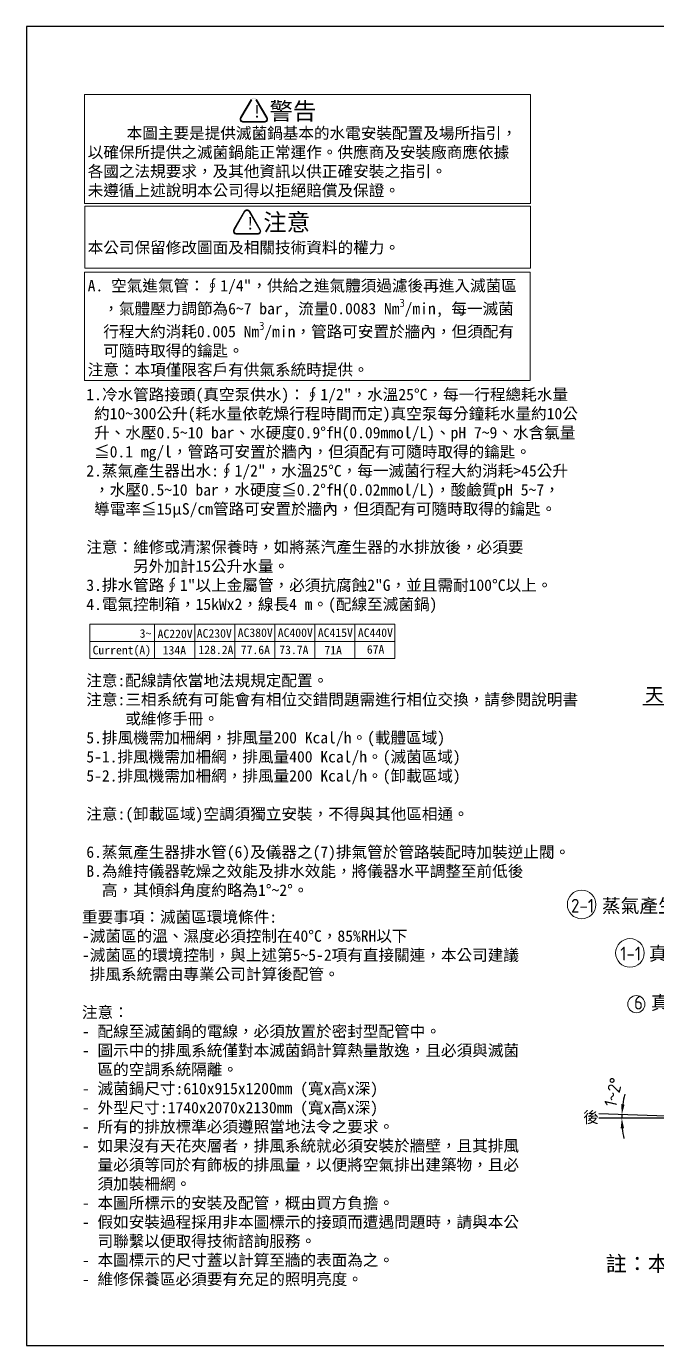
# Model space of a CAD drawing. Header units: millimetres. Extents: x 0 to 16408, y 0 to 11536.
# Drawn here: x 0 to 5506, y 0 to 11536 of the extents above; entities that cross this region are included whole.
import ezdxf

# ---------------------------------------------------------------- set-up
doc = ezdxf.new("R2010")
doc.units = ezdxf.units.MM
doc.header["$MEASUREMENT"] = 0
doc.layers.get('0').update_dxf_attribs({"lineweight": 25})
doc.layers.add('D', color=3, linetype='Continuous', lineweight=13)
doc.styles.get("Standard").update_dxf_attribs({"font": 'KAIU.TTF'})
doc.styles.add('STU25', font='isocp2.shx')
doc.dimstyles.new('STU25$2', dxfattribs={"dimscale": 8, "dimtxt": 2.5, "dimasz": 2, "dimexe": 0.6, "dimexo": 1, "dimgap": 1, "dimtad": 1, "dimdec": 0, "dimdsep": 46, "dimtxsty": 'STU25', "dimcen": 2, "dimazin": 2, "dimtfac": 1, "dimtdec": 0, "dimtmove": 0, "dimatfit": 3, "dimfxl": 0, "dimtolj": 1, "dimtzin": 12, "dimarcsym": 0})
doc.dimstyles.new('STU25$7', dxfattribs={"dimscale": 50, "dimtxt": 2.5, "dimasz": 2, "dimexe": 1.25, "dimexo": 0.625, "dimgap": 1, "dimtad": 0, "dimdec": 4, "dimdsep": 46, "dimtxsty": 'STU25', "dimcen": 2.5, "dimazin": 2, "dimtfac": 1, "dimtdec": 4, "dimtmove": 0, "dimatfit": 3, "dimfxl": 0, "dimtolj": 1, "dimtzin": 0, "dimarcsym": 0})

# ---------------------------------------------------------------- blocks, each defined once
blk = doc.blocks.new('*D29')
at = {"layer": 'D', "color": 0, "lineweight": -2}
for start, end in [(166.2581, 172.1291), (178, 180), (185.8709, 191.7419)]:
    blk.add_arc((6081, 1989), 879, start, end, dxfattribs=at)
at = {"layer": 'D', "color": 0}
for points in [[(5196, 2111), (5226, 2108), (5203, 2020)], [(5222, 1900), (5192, 1899), (5202, 1989)]]:
    blk.add_solid(points, dxfattribs=at)
at = {"layer": 'Defpoints', "color": 0}
for p in [(5000, 1989), (5001, 2027), (5203, 1999), (6081, 1989), (6081, 1989)]:
    blk.add_point(p, dxfattribs=at)
at = {"layer": 'D', "color": 0, "insert": (5044, 2105), "char_height": 112.5, "attachment_point": 1, "rotation": 76.8196, "style": 'STU25'}
blk.add_mtext('1{\\f標楷體|b0|i0|c136|p65;~}2%%d', dxfattribs=at)

msp = doc.modelspace()

# ---------------------------------------------------------------- hatches: boundary and pattern name
at = {"layer": 'D'}
h = msp.add_hatch(color=11, dxfattribs=at)
edge = h.paths.add_edge_path()
edge.add_line((1963.571, 10897.849), (1871.384, 10738.175))
edge.add_arc((1894.766, 10724.675), 27, 149.9999999, 270)
edge.add_line((1894.766, 10697.675), (2079.142, 10697.675))
edge.add_arc((2079.142, 10724.675), 27, 270, 389.9999999)
edge.add_line((2102.525, 10738.175), (2010.337, 10897.849))
edge.add_arc((1986.954, 10884.349), 27, 30, 150)
edge = h.paths.add_edge_path(flags=16)
edge.add_arc((1986.954, 10884.349), 21.6, 30, 150)
edge.add_line((1968.248, 10895.149), (1876.06, 10735.475))
edge.add_arc((1894.766, 10724.675), 21.6, 149.9999999, 270)
edge.add_line((1894.766, 10703.075), (2079.142, 10703.075))
edge.add_arc((2079.142, 10724.675), 21.6, 270, 389.9999999)
edge.add_line((2097.848, 10735.475), (2005.66, 10895.149))
h = msp.add_hatch(color=11, dxfattribs=at)
edge = h.paths.add_edge_path()
edge.add_ellipse((1835.609, 9745.551), major_axis=(27, 0), ratio=1, start_angle=149.9999999, end_angle=270)
edge.add_line((1835.609, 9718.551), (2019.984, 9718.551))
edge.add_ellipse((2019.984, 9745.551), major_axis=(27, 0), ratio=1, start_angle=270, end_angle=389.9999999)
edge.add_line((2043.367, 9759.051), (1951.179, 9918.724))
edge.add_ellipse((1927.796, 9905.224), major_axis=(27, 0), ratio=1, start_angle=30, end_angle=150)
edge.add_line((1904.414, 9918.724), (1812.226, 9759.051))
edge = h.paths.add_edge_path(flags=16)
edge.add_ellipse((1835.609, 9745.551), major_axis=(21.6, 0), ratio=1, start_angle=149.9999999, end_angle=270)
edge.add_line((1835.609, 9723.951), (2019.984, 9723.951))
edge.add_ellipse((2019.984, 9745.551), major_axis=(21.6, 0), ratio=1, start_angle=270, end_angle=389.9999999)
edge.add_line((2038.69, 9756.351), (1946.503, 9916.024))
edge.add_ellipse((1927.796, 9905.224), major_axis=(21.6, 0), ratio=1, start_angle=30, end_angle=150)
edge.add_line((1909.09, 9916.024), (1816.903, 9756.351))

# ---------------------------------------------------------------- linework, layer by layer
at = {"linetype": 'Continuous'}
for q in [(4999.998, 1989.238), (5000.656, 2026.971)]:
    msp.add_line((6081.198, 1989.238), q, dxfattribs=at)
at = {"layer": 'D', "color": 11}
for p, q in [((1963.571, 10897.849), (1871.384, 10738.175)), ((1968.248, 10895.149), (1876.06, 10735.475)), ((2005.66, 10895.149), (2097.848, 10735.475)), ((2010.337, 10897.849), (2102.525, 10738.175)), ((1894.766, 10703.075), (2079.142, 10703.075)), ((1894.766, 10697.675), (2079.142, 10697.675)), ((1904.414, 9918.724), (1812.226, 9759.051)), ((1909.09, 9916.024), (1816.903, 9756.351)), ((1946.503, 9916.024), (2038.69, 9756.351)), ((1951.179, 9918.724), (2043.367, 9759.051)), ((1835.609, 9723.951), (2019.984, 9723.951)), ((1835.609, 9718.551), (2019.984, 9718.551))]:
    msp.add_line(p, q, dxfattribs=at)
at = {"layer": 'D'}
for p, q in [((554.863, 6307.244), (3220.202, 6307.244)), ((554.863, 6307.244), (554.863, 6007.244)), ((1120.202, 6307.244), (1120.202, 6007.244)), ((1470.202, 6307.244), (1470.202, 6007.244)), ((1820.202, 6307.244), (1820.202, 6007.244)), ((2170.202, 6307.244), (2170.202, 6007.244)), ((2520.202, 6307.244), (2520.202, 6007.244)), ((2870.202, 6307.244), (2870.202, 6007.244)), ((3220.202, 6307.244), (3220.202, 6007.244)), ((554.863, 6157.244), (3220.202, 6157.244)), ((554.863, 6007.244), (3220.202, 6007.244))]:
    msp.add_line(p, q, dxfattribs=at)
at = {"layer": 'D', "color": 11}
for points in [[(508.358, 10939.459), (4403.645, 10939.459), (4403.645, 9988.026), (508.358, 9988.026)], [(509.527, 9964.549), (4403.645, 9964.549), (4403.645, 9422.109), (509.527, 9422.109)], [(508.358, 9386.19), (4402.476, 9386.19), (4402.476, 8440.813), (508.358, 8440.813)]]:
    msp.add_lwpolyline(points, close=True, dxfattribs=at)
at = {"layer": 'D'}
for centre, radius in [((4851.136, 3857.408), 125), ((5273.055, 3433.971), 125), ((5329.07, 2986.032), 75)]:
    msp.add_circle(centre, radius, dxfattribs=at)
at = {"layer": 'D', "color": 11}
for centre, radius, start, end in [((1894.766, 10724.675), 27, 149.9999999, 270), ((1894.766, 10724.675), 21.6, 149.9999999, 270), ((2079.142, 10724.675), 27, 270, 29.9999999), ((2079.142, 10724.675), 21.6, 270, 29.9999999), ((1927.796, 9905.224), 27, 30, 150), ((1927.796, 9905.224), 21.6, 30, 150), ((1835.609, 9745.551), 27, 149.9999999, 270), ((1835.609, 9745.551), 21.6, 149.9999999, 270), ((2019.984, 9745.551), 27, 270, 29.9999999), ((2019.984, 9745.551), 21.6, 270, 29.9999999)]:
    msp.add_arc(centre, radius, start, end, dxfattribs=at)
at = {"layer": 'Defpoints', "color": 6}
msp.add_lwpolyline([(0, 11536), (0, 0), (16408, 0), (16408, 11536)], close=True, dxfattribs=at)

# ---------------------------------------------------------------- texts
at = {"insert": (5060.838, 784.032), "char_height": 135.00867, "attachment_point": 1, "style": 'STU25'}
msp.add_mtext('{\\f標楷體|b0|i0|c136|p65;註：本零件及其用料均須符合}RoHS{\\f標楷體|b0|i0|c136|p65;指令。}', dxfattribs=at)
at = {"layer": 'D', "color": 11, "attachment_point": 1, "style": 'STU25'}
for s, insert, char_height in [('{\\f標楷體|b0|i0|c136|p65;!}', (1977.979, 10846.841), 108), ('{\\f標楷體|b0|i0|c136|p65;警告}', (2123.558, 10870.098), 150), ('{\\f標楷體|b0|i0|c136|p65;注意}', (2069.804, 9898.686), 150), ('{\\f標楷體|b0|i0|c136|p65;!}', (1918.821, 9867.716), 108), ('{\\f標楷體|b0|i0|c136|p65;3~}', (989.538, 6264.638), 75), ('{\\f標楷體|b0|i0|c136|p65;AC220V}', (1146.329, 6261.28), 75), ('{\\f標楷體|b0|i0|c136|p65;AC230V}', (1488.446, 6265.293), 75), ('{\\f標楷體|b0|i0|c136|p65;AC380V}', (1846.329, 6271.479), 75), ('{\\f標楷體|b0|i0|c136|p65;AC400V}', (2196.329, 6271.479), 75), ('{\\f標楷體|b0|i0|c136|p65;AC415V}', (2546.329, 6271.479), 75), ('{\\f標楷體|b0|i0|c136|p65;AC440V}', (2896.329, 6271.479), 75), ('{\\f標楷體|b0|i0|c136|p65;Current(A)}', (578.671, 6119.255), 75), ('{\\f標楷體|b0|i0|c136|p65;134A}', (1190.766, 6118.497), 75), ('{\\f標楷體|b0|i0|c136|p65;128.2A}', (1502.677, 6121.924), 75), ('{\\f標楷體|b0|i0|c136|p65;77.6A}', (1872.941, 6121.924), 75), ('{\\f標楷體|b0|i0|c136|p65;73.7A}', (2209.233, 6121.924), 75), ('{\\f標楷體|b0|i0|c136|p65;71A}', (2603.785, 6118.497), 75), ('{\\f標楷體|b0|i0|c136|p65;67A}', (2974.348, 6125.351), 75), ('\\A1;\\Fisocp2.shx|c1;\\C3;2-1 \\f標楷體|b0|i0|c136|p0;蒸氣產生器進水孔\\Fisocp2.shx|c1;(∅ {\\H0.7x;\\S1/2;}\\H1.0003x;")', (4758.325, 3947.131), 120), ('\\A1;\\Fisocp2.shx|c1;\\C3;1-1 \\f標楷體|b0|i0|c136|p0;真空泵進水孔\\Fisocp2.shx|c1;(∅ {\\H0.7x;\\S1/2;}\\H1.0003x;")', (5188.814, 3529.197), 120), ('{\\Fisocp2.shx|c1;\\C3;6 \\f標楷體|b0|i0|c136|p0;真空泵排水孔\\Fisocp2.shx|c1;(∅ 1")}', (5308.864, 3058.945), 120)]:
    msp.add_mtext(s, dxfattribs=dict(at, insert=insert, char_height=char_height))
at = {"layer": 'D', "color": 11, "attachment_point": 1}
for s, insert, char_height in [('\\A1;\\P     本圖主要是提供滅菌鍋基本的水電安裝配置及場所指引，\\P以確保所提供之滅菌鍋能正常運作。供應商及安裝廠商應依據\\P各國之法規要求，及其他資訊以供正確安裝之指引。\\P未遵循上述說明本公司得以拒絕賠償及保證。\\P\\P\\P本公司保留修改圖面及相關技術資料的權力。\\P\\PA. 空氣進氣管：∮1/4"，供給之進氣體須過濾後再進入滅菌區\\P  ，氣體壓力調節為6~7 bar, 流量0.0083 Nm{\\Fisocp2.shx;\\H0.7x;\\S3^ ;}/min, 每一滅菌\\P  行程大約消耗0.005 Nm{\\Fisocp2.shx;\\H0.7x;\\S3^ ;}/min，管路可安置於牆內，但須配有\\P  可隨時取得的鑰匙。\\P注意：本項僅限客戶有供氣系統時提供。', (535.496, 10819.141), 100), ('1.冷水管路接頭(真空泵供水)：∮1/2"，水溫25%%DC，每一行程總耗水量\\P 約10~300公升(耗水量依乾燥行程時間而定)真空泵每分鐘耗水量約10公\\P 升、水壓0.5~10 bar、水硬度0.9%%DfH(0.09mmol/L)、pH 7~9、水含氯量\\P ≦0.1 mg/l，管路可安置於牆內，但須配有可隨時取得的鑰匙。\\P2.蒸氣產生器出水:∮1/2"，水溫25%%DC，每一滅菌行程大約消耗>45公升\\P ，水壓0.5~10 bar，水硬度≦0.2%%DfH(0.02mmol/L)，酸鹼質pH 5~7，\\P 導電率≦15μS/cm管路可安置於牆內，但須配有可隨時取得的鑰匙。\\P\\P注意：維修或清潔保養時，如將蒸汽產生器的水排放後，必須要\\P      另外加計15公升水量。\\P3.排水管路∮1"以上金屬管，必須抗腐蝕2"G，並且需耐100%%DC以上。 \\P4.電氣控制箱，15kWx2，線長4 m。(配線至滅菌鍋)\\P    \\P\\P\\P注意:配線請依當地法規規定配置。\\P{\\fDFKai-SB|b0|i0|c136|p65;注意:三相系統有可能會有相位交錯問題需進行相位交換，請參閱說明書\\P     或維修手冊。}\\P5.排風機需加柵網，排風量200 Kcal/h。(載體區域)\\P5-1.排風機需加柵網，排風量400 Kcal/h。(滅菌區域)\\P5-2.排風機需加柵網，排風量200 Kcal/h。(卸載區域)\\P\\P注意:(卸載區域)空調須獨立安裝，不得與其他區相通。\\P\\P6.蒸氣產生器排水管(6)及儀器之(7)排氣管於管路裝配時加裝逆止閥。\\PB.為維持儀器乾燥之效能及排水效能，將儀器水平調整至前低後\\P  高，其傾斜角度約略為1%%D~2%%D。', (523.469, 8366.754), 100), ('{\\fDFKai-SB|b0|i0|c136|p0;\\C3;天花板\\Fisocp2.shx|c1;(\\f標楷體|b0|i0|c136|p0;夾層\\Fisocp2.shx|c1;)}', (5404.152, 5753.175), 120), ('重要事項：滅菌區環境條件:\\P-滅菌區的溫、濕度必須控制在40%%DC，85%RH以下\\P-滅菌區的環境控制，與上述第5~5-2項有直接關連，本公司建議\\P 排風系統需由專業公司計算後配管。\\P\\P注意：\\P- 配線至滅菌鍋的電線，必須放置於密封型配管中。\\P- 圖示中的排風系統僅對本滅菌鍋計算熱量散逸，且必須與滅菌\\P  區的空調系統隔離。\\P- 滅菌鍋尺寸:610x915x1200mm (寬x高x深)\\P- 外型尺寸:1740x2070x2130mm (寬x高x深)\\P- 所有的排放標準必須遵照當地法令之要求。\\P- 如果沒有天花夾層者，排風系統就必須安裝於牆壁，且其排風\\P  量必須等同於有飾板的排風量，以便將空氣排出建築物，且必\\P  須加裝柵網。\\P- 本圖所標示的安裝及配管，概由買方負擔。\\P- 假如安裝過程採用非本圖標示的接頭而遭遇問題時，請與本公\\P  司聯繫以便取得技術諮詢服務。\\P- 本圖標示的尺寸蓋以計算至牆的表面為之。\\P- 維修保養區必須要有充足的照明亮度。', (485.2, 3798.507), 100)]:
    msp.add_mtext(s, dxfattribs=dict(at, insert=insert, char_height=char_height))
at = {"layer": 'D', "linetype": 'Continuous', "insert": (4807.143, 2047.648), "char_height": 100, "width": 261.8172, "attachment_point": 1}
msp.add_mtext('{\\Fisocp2.shx; }後', dxfattribs=at)

# ---------------------------------------------------------------- dimensions: what is measured, and where the dimension line sits
at = {"layer": 'D'}
dim = msp.add_angular_dim_2l(base=(5202.542, 1999.462), line1=((6081.198, 1989.238), (4999.998, 1989.238)), line2=((6081.198, 1989.238), (5000.656, 2026.971)), text='1{\\f標楷體|b0|i0|c136|p65;~}2%%d', dimstyle='STU25$2', override={"dimscale": 45}, dxfattribs=at)
dim.commit()
dim.dimension.update_dxf_attribs({"geometry": '*D29', "text_midpoint": (5225.631, 2189.601), "dimtype": 162})

# ---------------------------------------------------------------- leaders
msp.add_leader([(7409.636, 6113.066), (6842.347, 5604.549), (5385.921, 5604.549)], dimstyle='STU25$7', override={"dimgap": 1, "dimtad": 0}, dxfattribs=at)

doc.saveas('drawing.dxf')
